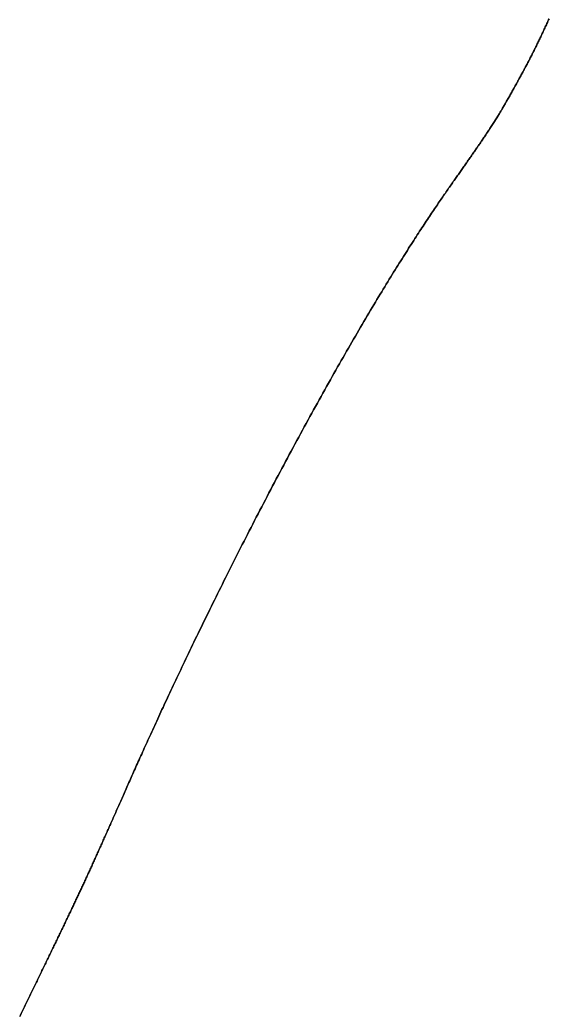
# Model space of a CAD drawing. Header units: inches. Extents: x 130170 to 284068, y 377793 to 804530.
# Drawn here: x 250507.75 to 250526.93, y 751744.78 to 751780.86 of the extents above; entities that cross this region are included whole.
import ezdxf

# ---------------------------------------------------------------- set-up
doc = ezdxf.new("R2010")
doc.units = ezdxf.units.IN
doc.header["$MEASUREMENT"] = 0
doc.layers.add('muni_il', color=7, linetype='Continuous')

msp = doc.modelspace()

# ---------------------------------------------------------------- linework, layer by layer
at = {"layer": 'muni_il'}
for points in [[(250526.927, 751780.904), (250526.907, 751780.86), (250526.887, 751780.817), (250526.867, 751780.774), (250526.848, 751780.731), (250526.828, 751780.689), (250526.809, 751780.648), (250526.79, 751780.606), (250526.771, 751780.566), (250526.752, 751780.525), (250526.733, 751780.485), (250526.715, 751780.445), (250526.696, 751780.406), (250526.678, 751780.367), (250526.66, 751780.329), (250526.642, 751780.29), (250526.623, 751780.253), (250526.606, 751780.215), (250526.588, 751780.178), (250526.57, 751780.141), (250526.553, 751780.104), (250526.535, 751780.068), (250526.517, 751780.032), (250526.5, 751779.997), (250526.483, 751779.961), (250526.466, 751779.926), (250526.448, 751779.891), (250526.431, 751779.856), (250526.414, 751779.822), (250526.397, 751779.788), (250526.38, 751779.753), (250526.363, 751779.719), (250526.346, 751779.686), (250526.329, 751779.652), (250526.313, 751779.619), (250526.296, 751779.586), (250526.279, 751779.553), (250526.262, 751779.52), (250526.245, 751779.487), (250526.228, 751779.454), (250526.211, 751779.421), (250526.195, 751779.388), (250526.178, 751779.356), (250526.161, 751779.323), (250526.144, 751779.291), (250526.127, 751779.258), (250526.11, 751779.226), (250526.093, 751779.194), (250526.076, 751779.161), (250526.058, 751779.129), (250526.041, 751779.096), (250526.024, 751779.064), (250526.007, 751779.032), (250525.989, 751778.999), (250525.972, 751778.967), (250525.954, 751778.934), (250525.937, 751778.902), (250525.919, 751778.869), (250525.902, 751778.837), (250525.884, 751778.804), (250525.866, 751778.772), (250525.848, 751778.739), (250525.83, 751778.706), (250525.812, 751778.673), (250525.795, 751778.64), (250525.776, 751778.608), (250525.758, 751778.575), (250525.74, 751778.542), (250525.722, 751778.509), (250525.703, 751778.476), (250525.685, 751778.442), (250525.667, 751778.409), (250525.648, 751778.376), (250525.63, 751778.343), (250525.611, 751778.31), (250525.593, 751778.277), (250525.574, 751778.244), (250525.555, 751778.211), (250525.537, 751778.178), (250525.518, 751778.145), (250525.5, 751778.112), (250525.481, 751778.079), (250525.462, 751778.046), (250525.444, 751778.013), (250525.425, 751777.981), (250525.407, 751777.948), (250525.388, 751777.916), (250525.37, 751777.884), (250525.352, 751777.852), (250525.333, 751777.82), (250525.315, 751777.789), (250525.297, 751777.757), (250525.279, 751777.726), (250525.261, 751777.696), (250525.244, 751777.665), (250525.226, 751777.635), (250525.209, 751777.606), (250525.192, 751777.577), (250525.175, 751777.548), (250525.158, 751777.52), (250525.142, 751777.492), (250525.126, 751777.465), (250525.11, 751777.438), (250525.094, 751777.412), (250524.925, 751777.138), (250524.878, 751777.066), (250524.854, 751777.031), (250524.831, 751776.995), (250524.808, 751776.961), (250524.785, 751776.926), (250524.763, 751776.892), (250524.74, 751776.859), (250524.718, 751776.825), (250524.696, 751776.792), (250524.674, 751776.759), (250524.652, 751776.726), (250524.63, 751776.694), (250524.608, 751776.661), (250524.586, 751776.629), (250524.565, 751776.597), (250524.543, 751776.565), (250524.522, 751776.533), (250524.5, 751776.501), (250524.479, 751776.47), (250524.457, 751776.438), (250524.436, 751776.407), (250524.414, 751776.375), (250524.393, 751776.344), (250524.371, 751776.313), (250524.35, 751776.281), (250524.328, 751776.25), (250524.307, 751776.219), (250524.285, 751776.187), (250524.264, 751776.156), (250524.242, 751776.125), (250524.22, 751776.093), (250524.198, 751776.062), (250524.176, 751776.03), (250524.154, 751775.999), (250524.132, 751775.967), (250524.11, 751775.935), (250524.088, 751775.903), (250524.066, 751775.871), (250524.043, 751775.839), (250524.021, 751775.807), (250523.998, 751775.774), (250523.975, 751775.742), (250523.952, 751775.709), (250523.929, 751775.676), (250523.906, 751775.643), (250523.883, 751775.609), (250523.859, 751775.576), (250523.835, 751775.542), (250523.812, 751775.508), (250523.788, 751775.474), (250523.763, 751775.439), (250523.739, 751775.404), (250523.714, 751775.369), (250523.689, 751775.334), (250523.664, 751775.298), (250523.639, 751775.262), (250523.613, 751775.226), (250523.588, 751775.189), (250523.561, 751775.152), (250523.535, 751775.114), (250523.509, 751775.076), (250523.482, 751775.038), (250523.455, 751774.999), (250523.427, 751774.96), (250523.4, 751774.92), (250523.372, 751774.88), (250523.344, 751774.84), (250523.315, 751774.799), (250523.286, 751774.757), (250523.257, 751774.715), (250523.227, 751774.672), (250523.197, 751774.629), (250523.167, 751774.585), (250523.136, 751774.541), (250523.105, 751774.496), (250523.074, 751774.45), (250523.042, 751774.404), (250523.01, 751774.357), (250522.978, 751774.31), (250522.945, 751774.261), (250522.912, 751774.213), (250522.878, 751774.163), (250522.844, 751774.113), (250522.809, 751774.062), (250522.774, 751774.01), (250522.739, 751773.957), (250522.703, 751773.904), (250522.666, 751773.85), (250522.629, 751773.795), (250522.592, 751773.739), (250522.554, 751773.682), (250522.516, 751773.625), (250522.477, 751773.567), (250522.438, 751773.507), (250522.399, 751773.447), (250522.358, 751773.386), (250522.318, 751773.324), (250522.277, 751773.262), (250522.235, 751773.198), (250522.193, 751773.133), (250522.15, 751773.068), (250522.107, 751773.001), (250522.063, 751772.933), (250522.019, 751772.865), (250521.974, 751772.795), (250521.929, 751772.725), (250521.883, 751772.653), (250521.837, 751772.581), (250521.79, 751772.507), (250521.743, 751772.432), (250521.695, 751772.357), (250521.646, 751772.28), (250521.598, 751772.203), (250521.548, 751772.124), (250521.498, 751772.044), (250521.448, 751771.963), (250521.397, 751771.882), (250521.345, 751771.799), (250521.293, 751771.715), (250521.241, 751771.63), (250521.188, 751771.544), (250521.134, 751771.457), (250521.08, 751771.369), (250521.026, 751771.28), (250520.971, 751771.189), (250520.915, 751771.098), (250520.859, 751771.006), (250520.803, 751770.913), (250520.746, 751770.819), (250520.689, 751770.723), (250520.631, 751770.627), (250520.573, 751770.53), (250520.514, 751770.432), (250520.455, 751770.332), (250520.396, 751770.232), (250520.336, 751770.131), (250520.276, 751770.029), (250520.215, 751769.926), (250520.154, 751769.822), (250520.092, 751769.717), (250520.03, 751769.612), (250519.968, 751769.505), (250519.906, 751769.398), (250519.843, 751769.289), (250519.779, 751769.18), (250519.716, 751769.07), (250519.652, 751768.959), (250519.588, 751768.848), (250519.523, 751768.736), (250519.459, 751768.623), (250519.394, 751768.509), (250519.328, 751768.394), (250519.263, 751768.279), (250519.197, 751768.163), (250519.131, 751768.046), (250519.065, 751767.929), (250518.999, 751767.811), (250518.932, 751767.693), (250518.865, 751767.574), (250518.798, 751767.454), (250518.731, 751767.334), (250518.664, 751767.213), (250518.597, 751767.092), (250518.529, 751766.97), (250518.462, 751766.848), (250518.394, 751766.726), (250518.327, 751766.603), (250518.259, 751766.479), (250518.191, 751766.356), (250518.123, 751766.231), (250518.055, 751766.107), (250517.987, 751765.982), (250517.919, 751765.857), (250517.851, 751765.732), (250517.783, 751765.607), (250517.716, 751765.481), (250517.648, 751765.355), (250517.58, 751765.229), (250517.512, 751765.103), (250517.445, 751764.976), (250517.377, 751764.85), (250517.31, 751764.723), (250517.242, 751764.597), (250517.175, 751764.47), (250517.108, 751764.343), (250517.041, 751764.217), (250516.974, 751764.09), (250516.907, 751763.964), (250516.841, 751763.837), (250516.775, 751763.711), (250516.709, 751763.585), (250516.643, 751763.458), (250516.577, 751763.332), (250516.511, 751763.207), (250516.446, 751763.081), (250516.381, 751762.956), (250516.316, 751762.831), (250516.252, 751762.706), (250516.188, 751762.581), (250516.123, 751762.457), (250516.06, 751762.333), (250515.996, 751762.209), (250515.933, 751762.086), (250515.871, 751761.963), (250515.808, 751761.84), (250515.746, 751761.718), (250515.684, 751761.596), (250515.622, 751761.475), (250515.561, 751761.353), (250515.5, 751761.233), (250515.44, 751761.113), (250515.38, 751760.993), (250515.32, 751760.874), (250515.261, 751760.756), (250515.202, 751760.638), (250515.143, 751760.521), (250515.085, 751760.404), (250515.027, 751760.287), (250514.969, 751760.171), (250514.912, 751760.056), (250514.855, 751759.942), (250514.799, 751759.828), (250514.743, 751759.715), (250514.688, 751759.602), (250514.633, 751759.49), (250514.578, 751759.378), (250514.524, 751759.268), (250514.47, 751759.158), (250514.416, 751759.048), (250514.363, 751758.94), (250514.311, 751758.832), (250514.259, 751758.724), (250514.207, 751758.618), (250514.156, 751758.512), (250514.105, 751758.407), (250514.055, 751758.302), (250514.005, 751758.198), (250513.955, 751758.095), (250513.906, 751757.993), (250513.857, 751757.892), (250513.809, 751757.791), (250513.761, 751757.691), (250513.714, 751757.592), (250513.667, 751757.493), (250513.621, 751757.396), (250513.575, 751757.299), (250513.529, 751757.202), (250513.484, 751757.107), (250513.439, 751757.012), (250513.395, 751756.918), (250513.351, 751756.825), (250513.307, 751756.733), (250513.264, 751756.641), (250513.222, 751756.55), (250513.18, 751756.46), (250513.138, 751756.371), (250513.097, 751756.283), (250513.056, 751756.195), (250513.015, 751756.108), (250512.975, 751756.022), (250512.936, 751755.936), (250512.896, 751755.852), (250512.857, 751755.768), (250512.819, 751755.684), (250512.781, 751755.602), (250512.743, 751755.52), (250512.706, 751755.439), (250512.669, 751755.359), (250512.633, 751755.28), (250512.597, 751755.201), (250512.561, 751755.123), (250512.526, 751755.046), (250512.491, 751754.969), (250512.456, 751754.894), (250512.422, 751754.818), (250512.388, 751754.744), (250512.354, 751754.67), (250512.321, 751754.597), (250512.288, 751754.525), (250512.256, 751754.453), (250512.224, 751754.382), (250512.192, 751754.312), (250512.161, 751754.243), (250512.13, 751754.174), (250512.099, 751754.105), (250512.068, 751754.038), (250512.038, 751753.971), (250512.009, 751753.905), (250511.979, 751753.839), (250511.95, 751753.774), (250511.921, 751753.709), (250511.892, 751753.645), (250511.864, 751753.582), (250511.836, 751753.52), (250511.808, 751753.457), (250511.781, 751753.396), (250511.754, 751753.335), (250511.727, 751753.275), (250511.7, 751753.215), (250511.674, 751753.156), (250511.648, 751753.097), (250511.622, 751753.039), (250511.596, 751752.982), (250511.571, 751752.925), (250511.546, 751752.868), (250511.521, 751752.812), (250511.497, 751752.757), (250511.472, 751752.702), (250511.448, 751752.647), (250511.424, 751752.593), (250511.4, 751752.539), (250511.377, 751752.486), (250511.354, 751752.434), (250511.33, 751752.381), (250511.308, 751752.33), (250511.285, 751752.278), (250511.262, 751752.227), (250511.24, 751752.177), (250511.218, 751752.127), (250511.196, 751752.077), (250511.174, 751752.028), (250511.153, 751751.979), (250511.131, 751751.931), (250511.11, 751751.882), (250511.089, 751751.835), (250511.068, 751751.787), (250511.047, 751751.74), (250511.026, 751751.693), (250511.006, 751751.647), (250510.985, 751751.601), (250510.965, 751751.555), (250510.945, 751751.51), (250510.925, 751751.465), (250510.905, 751751.42), (250510.885, 751751.375), (250510.866, 751751.331), (250510.846, 751751.287), (250510.827, 751751.244), (250510.807, 751751.2), (250510.788, 751751.157), (250510.769, 751751.114), (250510.75, 751751.071), (250510.731, 751751.029), (250510.712, 751750.987), (250510.693, 751750.945), (250510.675, 751750.903), (250510.656, 751750.861), (250510.638, 751750.82), (250510.619, 751750.779), (250510.601, 751750.738), (250510.582, 751750.697), (250510.564, 751750.656), (250510.546, 751750.616), (250510.528, 751750.575), (250510.51, 751750.535), (250510.491, 751750.495), (250510.474, 751750.455), (250510.456, 751750.416), (250510.438, 751750.376), (250510.42, 751750.336), (250510.402, 751750.297), (250510.384, 751750.258), (250510.366, 751750.219), (250510.349, 751750.18), (250510.331, 751750.141), (250510.313, 751750.102), (250510.295, 751750.063), (250510.278, 751750.024), (250510.26, 751749.986), (250510.242, 751749.947), (250510.225, 751749.909), (250510.207, 751749.87), (250510.189, 751749.832), (250510.172, 751749.793), (250510.154, 751749.755), (250510.136, 751749.717), (250510.119, 751749.678), (250510.101, 751749.64), (250510.083, 751749.602), (250510.065, 751749.564), (250510.048, 751749.526), (250510.03, 751749.487), (250510.012, 751749.449), (250509.994, 751749.411), (250509.977, 751749.373), (250509.959, 751749.335), (250509.941, 751749.296), (250509.923, 751749.258), (250509.905, 751749.22), (250509.887, 751749.182), (250509.869, 751749.143), (250509.851, 751749.105), (250509.833, 751749.066), (250509.815, 751749.028), (250509.797, 751748.989), (250509.779, 751748.951), (250509.76, 751748.912), (250509.742, 751748.874), (250509.724, 751748.835), (250509.706, 751748.796), (250509.687, 751748.757), (250509.669, 751748.718), (250509.65, 751748.679), (250509.632, 751748.64), (250509.613, 751748.601), (250509.594, 751748.561), (250509.575, 751748.522), (250509.557, 751748.483), (250509.538, 751748.443), (250509.519, 751748.403), (250509.5, 751748.364), (250509.481, 751748.324), (250509.462, 751748.284), (250509.442, 751748.244), (250509.423, 751748.203), (250509.404, 751748.163), (250509.384, 751748.123), (250509.365, 751748.082), (250509.346, 751748.041), (250509.326, 751748.001), (250509.306, 751747.959), (250509.287, 751747.919), (250509.267, 751747.877), (250509.247, 751747.836), (250509.227, 751747.795), (250509.207, 751747.753), (250509.187, 751747.711), (250509.167, 751747.669), (250509.146, 751747.627), (250509.126, 751747.585), (250509.106, 751747.543), (250509.085, 751747.5), (250509.065, 751747.458), (250509.044, 751747.415), (250509.023, 751747.372), (250509.003, 751747.329), (250508.982, 751747.286), (250508.961, 751747.243), (250508.94, 751747.199), (250508.919, 751747.155), (250508.897, 751747.112), (250508.876, 751747.068), (250508.855, 751747.024), (250508.833, 751746.979), (250508.812, 751746.935), (250508.791, 751746.89), (250508.769, 751746.845), (250508.747, 751746.801), (250508.725, 751746.756), (250508.704, 751746.71), (250508.682, 751746.665), (250508.66, 751746.62), (250508.637, 751746.574), (250508.615, 751746.528), (250508.593, 751746.482), (250508.571, 751746.436), (250508.548, 751746.39), (250508.526, 751746.343), (250508.503, 751746.296), (250508.481, 751746.25), (250508.458, 751746.203), (250508.435, 751746.156), (250508.412, 751746.108), (250508.39, 751746.061), (250508.367, 751746.013), (250508.344, 751745.966), (250508.321, 751745.918), (250508.297, 751745.87), (250508.274, 751745.822), (250508.251, 751745.773), (250508.227, 751745.725), (250508.204, 751745.676), (250508.18, 751745.628), (250508.157, 751745.579), (250508.133, 751745.53), (250508.11, 751745.48), (250508.086, 751745.431), (250508.062, 751745.382), (250508.038, 751745.332), (250508.014, 751745.282), (250507.99, 751745.233), (250507.966, 751745.182), (250507.942, 751745.132), (250507.918, 751745.082), (250507.894, 751745.032), (250507.87, 751744.981), (250507.845, 751744.931), (250507.821, 751744.88), (250507.796, 751744.829), (250507.772, 751744.778), (250507.747, 751744.727)], [(250507.747, 751744.727), (250507.772, 751744.778), (250507.796, 751744.829), (250507.821, 751744.88), (250507.845, 751744.931), (250507.87, 751744.981), (250507.894, 751745.032), (250507.918, 751745.082), (250507.942, 751745.132), (250507.966, 751745.182), (250507.99, 751745.233), (250508.014, 751745.282), (250508.038, 751745.332), (250508.062, 751745.382), (250508.086, 751745.431), (250508.11, 751745.48), (250508.133, 751745.53), (250508.157, 751745.579), (250508.18, 751745.628), (250508.204, 751745.676), (250508.227, 751745.725), (250508.251, 751745.773), (250508.274, 751745.822), (250508.297, 751745.87), (250508.321, 751745.918), (250508.344, 751745.966), (250508.367, 751746.013), (250508.39, 751746.061), (250508.412, 751746.108), (250508.435, 751746.156), (250508.458, 751746.203), (250508.481, 751746.25), (250508.503, 751746.296), (250508.526, 751746.343), (250508.548, 751746.39), (250508.571, 751746.436), (250508.593, 751746.482), (250508.615, 751746.528), (250508.637, 751746.574), (250508.66, 751746.62), (250508.682, 751746.665), (250508.704, 751746.71), (250508.725, 751746.756), (250508.747, 751746.801), (250508.769, 751746.845), (250508.791, 751746.89), (250508.812, 751746.935), (250508.833, 751746.979), (250508.855, 751747.024), (250508.876, 751747.068), (250508.897, 751747.112), (250508.919, 751747.155), (250508.94, 751747.199), (250508.961, 751747.243), (250508.982, 751747.286), (250509.003, 751747.329), (250509.023, 751747.372), (250509.044, 751747.415), (250509.065, 751747.458), (250509.085, 751747.5), (250509.106, 751747.543), (250509.126, 751747.585), (250509.146, 751747.627), (250509.167, 751747.669), (250509.187, 751747.711), (250509.207, 751747.753), (250509.227, 751747.795), (250509.247, 751747.836), (250509.267, 751747.877), (250509.287, 751747.919), (250509.306, 751747.959), (250509.326, 751748.001), (250509.346, 751748.041), (250509.365, 751748.082), (250509.384, 751748.123), (250509.404, 751748.163), (250509.423, 751748.203), (250509.442, 751748.244), (250509.462, 751748.284), (250509.481, 751748.324), (250509.5, 751748.364), (250509.519, 751748.403), (250509.538, 751748.443), (250509.557, 751748.483), (250509.575, 751748.522), (250509.594, 751748.561), (250509.613, 751748.601), (250509.632, 751748.64), (250509.65, 751748.679), (250509.669, 751748.718), (250509.687, 751748.757), (250509.706, 751748.796), (250509.724, 751748.835), (250509.742, 751748.874), (250509.76, 751748.912), (250509.779, 751748.951), (250509.797, 751748.989), (250509.815, 751749.028), (250509.833, 751749.066), (250509.851, 751749.105), (250509.869, 751749.143), (250509.887, 751749.182), (250509.905, 751749.22), (250509.923, 751749.258), (250509.941, 751749.296), (250509.959, 751749.335), (250509.977, 751749.373), (250509.994, 751749.411), (250510.012, 751749.449), (250510.03, 751749.487), (250510.048, 751749.526), (250510.065, 751749.564), (250510.083, 751749.602), (250510.101, 751749.64), (250510.119, 751749.678), (250510.136, 751749.717), (250510.154, 751749.755), (250510.172, 751749.793), (250510.189, 751749.832), (250510.207, 751749.87), (250510.225, 751749.909), (250510.242, 751749.947), (250510.26, 751749.986), (250510.278, 751750.024), (250510.295, 751750.063), (250510.313, 751750.102), (250510.331, 751750.141), (250510.349, 751750.18), (250510.366, 751750.219), (250510.384, 751750.258), (250510.402, 751750.297), (250510.42, 751750.336), (250510.438, 751750.376), (250510.456, 751750.416), (250510.474, 751750.455), (250510.491, 751750.495), (250510.51, 751750.535), (250510.528, 751750.575), (250510.546, 751750.616), (250510.564, 751750.656), (250510.582, 751750.697), (250510.601, 751750.738), (250510.619, 751750.779), (250510.638, 751750.82), (250510.656, 751750.861), (250510.675, 751750.903), (250510.693, 751750.945), (250510.712, 751750.987), (250510.731, 751751.029), (250510.75, 751751.071), (250510.769, 751751.114), (250510.788, 751751.157), (250510.807, 751751.2), (250510.827, 751751.244), (250510.846, 751751.287), (250510.866, 751751.331), (250510.885, 751751.375), (250510.905, 751751.42), (250510.925, 751751.465), (250510.945, 751751.51), (250510.965, 751751.555), (250510.985, 751751.601), (250511.006, 751751.647), (250511.026, 751751.693), (250511.047, 751751.74), (250511.068, 751751.787), (250511.089, 751751.835), (250511.11, 751751.882), (250511.131, 751751.931), (250511.153, 751751.979), (250511.174, 751752.028), (250511.196, 751752.077), (250511.218, 751752.127), (250511.24, 751752.177), (250511.262, 751752.227), (250511.285, 751752.278), (250511.308, 751752.33), (250511.33, 751752.381), (250511.354, 751752.434), (250511.377, 751752.486), (250511.4, 751752.539), (250511.424, 751752.593), (250511.448, 751752.647), (250511.472, 751752.702), (250511.497, 751752.757), (250511.521, 751752.812), (250511.546, 751752.868), (250511.571, 751752.925), (250511.596, 751752.982), (250511.622, 751753.039), (250511.648, 751753.097), (250511.674, 751753.156), (250511.7, 751753.215), (250511.727, 751753.275), (250511.754, 751753.335), (250511.781, 751753.396), (250511.808, 751753.457), (250511.836, 751753.52), (250511.864, 751753.582), (250511.892, 751753.645), (250511.921, 751753.709), (250511.95, 751753.774), (250511.979, 751753.839), (250512.009, 751753.905), (250512.038, 751753.971), (250512.068, 751754.038), (250512.099, 751754.105), (250512.13, 751754.174), (250512.161, 751754.243), (250512.192, 751754.312), (250512.224, 751754.382), (250512.256, 751754.453), (250512.288, 751754.525), (250512.321, 751754.597), (250512.354, 751754.67), (250512.388, 751754.744), (250512.422, 751754.818), (250512.456, 751754.894), (250512.491, 751754.969), (250512.526, 751755.046), (250512.561, 751755.123), (250512.597, 751755.201), (250512.633, 751755.28), (250512.669, 751755.359), (250512.706, 751755.439), (250512.743, 751755.52), (250512.781, 751755.602), (250512.819, 751755.684), (250512.857, 751755.768), (250512.896, 751755.852), (250512.936, 751755.936), (250512.975, 751756.022), (250513.015, 751756.108), (250513.056, 751756.195), (250513.097, 751756.283), (250513.138, 751756.371), (250513.18, 751756.46), (250513.222, 751756.55), (250513.264, 751756.641), (250513.307, 751756.733), (250513.351, 751756.825), (250513.395, 751756.918), (250513.439, 751757.012), (250513.484, 751757.107), (250513.529, 751757.202), (250513.575, 751757.299), (250513.621, 751757.396), (250513.667, 751757.493), (250513.714, 751757.592), (250513.761, 751757.691), (250513.809, 751757.791), (250513.857, 751757.892), (250513.906, 751757.993), (250513.955, 751758.095), (250514.005, 751758.198), (250514.055, 751758.302), (250514.105, 751758.407), (250514.156, 751758.512), (250514.207, 751758.618), (250514.259, 751758.724), (250514.311, 751758.832), (250514.363, 751758.94), (250514.416, 751759.048), (250514.47, 751759.158), (250514.524, 751759.268), (250514.578, 751759.378), (250514.633, 751759.49), (250514.688, 751759.602), (250514.743, 751759.715), (250514.799, 751759.828), (250514.855, 751759.942), (250514.912, 751760.056), (250514.969, 751760.171), (250515.027, 751760.287), (250515.085, 751760.404), (250515.143, 751760.521), (250515.202, 751760.638), (250515.261, 751760.756), (250515.32, 751760.874), (250515.38, 751760.993), (250515.44, 751761.113), (250515.5, 751761.233), (250515.561, 751761.353), (250515.622, 751761.475), (250515.684, 751761.596), (250515.746, 751761.718), (250515.808, 751761.84), (250515.871, 751761.963), (250515.933, 751762.086), (250515.996, 751762.209), (250516.06, 751762.333), (250516.123, 751762.457), (250516.188, 751762.581), (250516.252, 751762.706), (250516.316, 751762.831), (250516.381, 751762.956), (250516.446, 751763.081), (250516.511, 751763.207), (250516.577, 751763.332), (250516.643, 751763.458), (250516.709, 751763.585), (250516.775, 751763.711), (250516.841, 751763.837), (250516.907, 751763.964), (250516.974, 751764.09), (250517.041, 751764.217), (250517.108, 751764.343), (250517.175, 751764.47), (250517.242, 751764.597), (250517.31, 751764.723), (250517.377, 751764.85), (250517.445, 751764.976), (250517.512, 751765.103), (250517.58, 751765.229), (250517.648, 751765.355), (250517.716, 751765.481), (250517.783, 751765.607), (250517.851, 751765.732), (250517.919, 751765.857), (250517.987, 751765.982), (250518.055, 751766.107), (250518.123, 751766.231), (250518.191, 751766.356), (250518.259, 751766.479), (250518.327, 751766.603), (250518.394, 751766.726), (250518.462, 751766.848), (250518.529, 751766.97), (250518.597, 751767.092), (250518.664, 751767.213), (250518.731, 751767.334), (250518.798, 751767.454), (250518.865, 751767.574), (250518.932, 751767.693), (250518.999, 751767.811), (250519.065, 751767.929), (250519.131, 751768.046), (250519.197, 751768.163), (250519.263, 751768.279), (250519.328, 751768.394), (250519.394, 751768.509), (250519.459, 751768.623), (250519.523, 751768.736), (250519.588, 751768.848), (250519.652, 751768.959), (250519.716, 751769.07), (250519.779, 751769.18), (250519.843, 751769.289), (250519.906, 751769.398), (250519.968, 751769.505), (250520.03, 751769.612), (250520.092, 751769.717), (250520.154, 751769.822), (250520.215, 751769.926), (250520.276, 751770.029), (250520.336, 751770.131), (250520.396, 751770.232), (250520.455, 751770.332), (250520.514, 751770.432), (250520.573, 751770.53), (250520.631, 751770.627), (250520.689, 751770.723), (250520.746, 751770.819), (250520.803, 751770.913), (250520.859, 751771.006), (250520.915, 751771.098), (250520.971, 751771.189), (250521.026, 751771.28), (250521.08, 751771.369), (250521.134, 751771.457), (250521.188, 751771.544), (250521.241, 751771.63), (250521.293, 751771.715), (250521.345, 751771.799), (250521.397, 751771.882), (250521.448, 751771.963), (250521.498, 751772.044), (250521.548, 751772.124), (250521.598, 751772.203), (250521.646, 751772.28), (250521.695, 751772.357), (250521.743, 751772.432), (250521.79, 751772.507), (250521.837, 751772.581), (250521.883, 751772.653), (250521.929, 751772.725), (250521.974, 751772.795), (250522.019, 751772.865), (250522.063, 751772.933), (250522.107, 751773.001), (250522.15, 751773.068), (250522.193, 751773.133), (250522.235, 751773.198), (250522.277, 751773.262), (250522.318, 751773.324), (250522.358, 751773.386), (250522.399, 751773.447), (250522.438, 751773.507), (250522.477, 751773.567), (250522.516, 751773.625), (250522.554, 751773.682), (250522.592, 751773.739), (250522.629, 751773.795), (250522.666, 751773.85), (250522.703, 751773.904), (250522.739, 751773.957), (250522.774, 751774.01), (250522.809, 751774.062), (250522.844, 751774.113), (250522.878, 751774.163), (250522.912, 751774.213), (250522.945, 751774.261), (250522.978, 751774.31), (250523.01, 751774.357), (250523.042, 751774.404), (250523.074, 751774.45), (250523.105, 751774.496), (250523.136, 751774.541), (250523.167, 751774.585), (250523.197, 751774.629), (250523.227, 751774.672), (250523.257, 751774.715), (250523.286, 751774.757), (250523.315, 751774.799), (250523.344, 751774.84), (250523.372, 751774.88), (250523.4, 751774.92), (250523.427, 751774.96), (250523.455, 751774.999), (250523.482, 751775.038), (250523.509, 751775.076), (250523.535, 751775.114), (250523.561, 751775.152), (250523.588, 751775.189), (250523.613, 751775.226), (250523.639, 751775.262), (250523.664, 751775.298), (250523.689, 751775.334), (250523.714, 751775.369), (250523.739, 751775.404), (250523.763, 751775.439), (250523.788, 751775.474), (250523.812, 751775.508), (250523.835, 751775.542), (250523.859, 751775.576), (250523.883, 751775.609), (250523.906, 751775.643), (250523.929, 751775.676), (250523.952, 751775.709), (250523.975, 751775.742), (250523.998, 751775.774), (250524.021, 751775.807), (250524.043, 751775.839), (250524.066, 751775.871), (250524.088, 751775.903), (250524.11, 751775.935), (250524.132, 751775.967), (250524.154, 751775.999), (250524.176, 751776.03), (250524.198, 751776.062), (250524.22, 751776.093), (250524.242, 751776.125), (250524.264, 751776.156), (250524.285, 751776.187), (250524.307, 751776.219), (250524.328, 751776.25), (250524.35, 751776.281), (250524.371, 751776.313), (250524.393, 751776.344), (250524.414, 751776.375), (250524.436, 751776.407), (250524.457, 751776.438), (250524.479, 751776.47), (250524.5, 751776.501), (250524.522, 751776.533), (250524.543, 751776.565), (250524.565, 751776.597), (250524.586, 751776.629), (250524.608, 751776.661), (250524.63, 751776.694), (250524.652, 751776.726), (250524.674, 751776.759), (250524.696, 751776.792), (250524.718, 751776.825), (250524.74, 751776.859), (250524.763, 751776.892), (250524.785, 751776.926), (250524.808, 751776.961), (250524.831, 751776.995), (250524.854, 751777.031), (250524.878, 751777.066), (250524.925, 751777.138), (250525.094, 751777.412), (250525.11, 751777.438), (250525.126, 751777.465), (250525.142, 751777.492), (250525.158, 751777.52), (250525.175, 751777.548), (250525.192, 751777.577), (250525.209, 751777.606), (250525.226, 751777.635), (250525.244, 751777.665), (250525.261, 751777.696), (250525.279, 751777.726), (250525.297, 751777.757), (250525.315, 751777.789), (250525.333, 751777.82), (250525.352, 751777.852), (250525.37, 751777.884), (250525.388, 751777.916), (250525.407, 751777.948), (250525.425, 751777.981), (250525.444, 751778.013), (250525.462, 751778.046), (250525.481, 751778.079), (250525.5, 751778.112), (250525.518, 751778.145), (250525.537, 751778.178), (250525.555, 751778.211), (250525.574, 751778.244), (250525.593, 751778.277), (250525.611, 751778.31), (250525.63, 751778.343), (250525.648, 751778.376), (250525.667, 751778.409), (250525.685, 751778.442), (250525.703, 751778.476), (250525.722, 751778.509), (250525.74, 751778.542), (250525.758, 751778.575), (250525.776, 751778.608), (250525.795, 751778.64), (250525.812, 751778.673), (250525.83, 751778.706), (250525.848, 751778.739), (250525.866, 751778.772), (250525.884, 751778.804), (250525.902, 751778.837), (250525.919, 751778.869), (250525.937, 751778.902), (250525.954, 751778.934), (250525.972, 751778.967), (250525.989, 751778.999), (250526.007, 751779.032), (250526.024, 751779.064), (250526.041, 751779.096), (250526.058, 751779.129), (250526.076, 751779.161), (250526.093, 751779.194), (250526.11, 751779.226), (250526.127, 751779.258), (250526.144, 751779.291), (250526.161, 751779.323), (250526.178, 751779.356), (250526.195, 751779.388), (250526.211, 751779.421), (250526.228, 751779.454), (250526.245, 751779.487), (250526.262, 751779.52), (250526.279, 751779.553), (250526.296, 751779.586), (250526.313, 751779.619), (250526.329, 751779.652), (250526.346, 751779.686), (250526.363, 751779.719), (250526.38, 751779.753), (250526.397, 751779.788), (250526.414, 751779.822), (250526.431, 751779.856), (250526.448, 751779.891), (250526.466, 751779.926), (250526.483, 751779.961), (250526.5, 751779.997), (250526.517, 751780.032), (250526.535, 751780.068), (250526.553, 751780.104), (250526.57, 751780.141), (250526.588, 751780.178), (250526.606, 751780.215), (250526.623, 751780.253), (250526.642, 751780.29), (250526.66, 751780.329), (250526.678, 751780.367), (250526.696, 751780.406), (250526.715, 751780.445), (250526.733, 751780.485), (250526.752, 751780.525), (250526.771, 751780.566), (250526.79, 751780.606), (250526.809, 751780.648), (250526.828, 751780.689), (250526.848, 751780.731), (250526.867, 751780.774), (250526.887, 751780.817), (250526.907, 751780.86), (250526.927, 751780.904)]]:
    msp.add_lwpolyline(points, dxfattribs=at)

doc.saveas('drawing.dxf')
